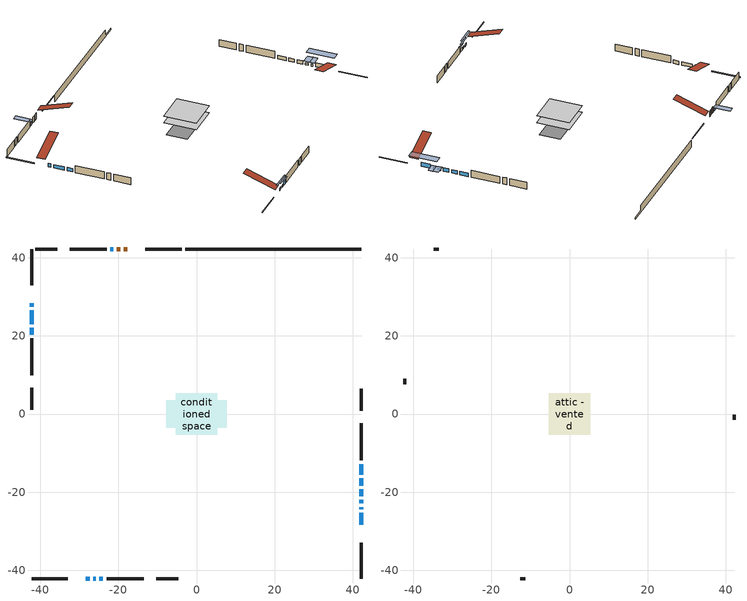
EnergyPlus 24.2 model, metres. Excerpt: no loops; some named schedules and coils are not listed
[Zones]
conditioned space
 floor adiabatic (AdiabaticFloorConstruction): -5.37,-5.37 -5.37,5.37 5.37,5.37 5.37,-5.37 z1.42
 floor foundation (Slab1 construction): -7.8,-3.48 -7.8,3.48 7.8,3.48 7.8,-3.48 z-1.02
 wall outside (RimJoist1 construction): -3.82,42.22 -13.07,42.22 / -42.22,-42.22 -32.97,-42.22 / -42.22,42.22 -42.22,32.97 / 42.22,-42.22 42.22,-32.97 z1.42:1.72
 wall outside (AdiabaticWallConstruction 1): -17.68,42.22 -18.58,42.22 / -19.51,42.22 -20.42,42.22 z1.42:3.45
 wall outside (AdiabaticWallConstruction): -21.35,42.22 -22.06,42.22 z1.42:2.34; -42.22,28.36 -42.22,27.44 / -42.22,26.52 -42.22,23.01 / 42.22,-20.99 42.22,-19.26 / -42.22,22.08 -42.22,20.31 / 42.22,-18.33 42.22,-16.5 / 42.22,-15.57 42.22,-12.81 z1.42:2.64; 42.22,-28.35 42.22,-25.28 z1.42:2.94; -28.36,-42.22 -27.28,-42.22 / 42.22,-24.35 42.22,-23.82 / 42.22,-22.89 42.22,-21.92 z1.42:2.21; -26.36,-42.22 -25.82,-42.22 z1.42:2.18; -24.9,-42.22 -23.93,-42.22 z1.42:2.54
 wall outside (Wall1 construction): -22.99,42.22 -32.46,42.22 / -23,-42.22 -13.53,-42.22 / -42.22,19.38 -42.22,9.91 / 42.22,-11.88 42.22,-2.4 z1.42:3.86
 wall outside (Wall3 construction): -35.64,42.22 -41.29,42.22 / -10.34,-42.22 -4.7,-42.22 / -42.22,6.73 -42.22,1.08 / 42.22,0.78 42.22,6.42 z1.42:3.86
 wall foundation (FoundationWall1 construction): -2.89,42.22,-1.02 -2.89,42.22,1.42 37.7,42.22,1.42 37.7,42.22,-0.48 42.22,42.22,-0.48 42.22,42.22,-1.02
 window (WindowConstruction 8): -21.35,42.22 -22.06,42.22 z1.42:2.33
 window (WindowConstruction 6): -42.22,28.35 -42.22,27.44 z1.42:2.64
 window (WindowConstruction 7): -42.22,26.52 -42.22,23.01 z1.42:2.64
 window (WindowConstruction 9): 42.22,-28.35 42.22,-25.28 z1.42:2.94
 window (WindowConstruction 10): -28.35,-42.22 -27.29,-42.22 z1.42:2.21
 window (WindowConstruction 11): 42.22,-24.35 42.22,-23.82 z1.42:2.21
 window (WindowConstruction 12): 42.22,-22.89 42.22,-21.92 z1.42:2.21
 window (WindowConstruction): 42.22,-20.99 42.22,-19.26 z1.42:2.64
 window (WindowConstruction 1): -26.36,-42.22 -25.82,-42.22 z1.42:2.18
 window (WindowConstruction 2): -42.22,22.08 -42.22,20.31 z1.42:2.64
 window (WindowConstruction 3): 42.22,-18.33 42.22,-16.5 z1.42:2.64
 window (WindowConstruction 4): 42.22,-15.57 42.22,-12.81 z1.42:2.64
 window (WindowConstruction 5): -24.89,-42.22 -23.93,-42.22 z1.42:2.54
 door (Door): -17.69,42.22 -18.58,42.22 z1.42:3.45
 door (Door 1): -19.51,42.22 -20.42,42.22 z1.42:3.45
 ceiling adiabatic (AdiabaticFloorConstruction): 5.37,-5.37 5.37,5.37 -5.37,5.37 -5.37,-5.37 z1.42
attic - vented
 floor to conditioned space (Floor1 construction Reversed): -5.37,-5.37 -5.37,5.37 5.37,5.37 5.37,-5.37 z3.86
 wall outside (Wall2 construction): -33.39,42.22 -34.72,42.22 / -12.6,-42.22 -11.27,-42.22 / -42.22,8.98 -42.22,7.66 / 42.22,-1.48 42.22,-0.15 z1.42:3.86
 roof outside (Roof1 construction): -16.76,42.22,3.86 -16.76,31.76,7.34 -14,31.76,7.34 -14,42.22,3.86; -29.28,-42.22,3.86 -29.28,-31.76,7.34 -32.04,-31.76,7.34 -32.04,-42.22,3.86; -42.22,29.28,3.86 -31.76,29.28,7.34 -31.76,32.04,7.34 -42.22,32.04,3.86; 42.22,-29.28,3.86 31.76,-29.28,7.34 31.76,-32.04,7.34 42.22,-32.04,3.86
shading: -22.59,42.22 -20.82,42.22 -20.82,47.71 -22.59,47.71 z2.86; 42.22,-22.23 42.22,-31.41 44.66,-31.41 44.66,-22.23 z6; -24.65,-42.22 -30.99,-42.22 -30.99,-42.63 -24.65,-42.63 z4.85; 42.22,-23.36 42.22,-24.81 45.27,-24.81 45.27,-23.36 z2.67; 42.22,-21.46 42.22,-23.35 45.27,-23.35 45.27,-21.46 z2.67; -23.99,-42.22 -28.19,-42.22 -28.19,-42.51 -23.99,-42.51 z4.01; -23.02,-42.22 -25.81,-42.22 -25.81,-42.51 -23.02,-42.51 z3.45
[Building]
Building 1: Terrain=Suburbs
[Site:Location]
Halifax Intl AP_NS: Latitude {deg}=44.88; Longitude {deg}=-63.51; Time Zone {hr}=-4; Elevation {m}=145; Keep Site Location Information=Yes
[Site:GroundTemperature:Shallow]
3.15511, 1.33576, 1.19006, 2.05344, 5.51939, 8.9692, 11.96, 13.8546, 14.0156, 12.4746, 9.56009, 6.2161
[Site:WaterMainsTemperature]
Calculation Method=Schedule; Temperature Schedule=mains temperature schedule
[Material] Roughness=Rough; Thermal Absorptance=0.9
Name | Thickness {m} | Conductivity {W/m-K} | Density {kg/m3} | Specific Heat {J/kg-K} | Solar Absorptance | Visible Absorptance
asphalt or fiberglass shingles | 0.00635 | 0.162714 | 1121.4 | 1465.45 | 0.4 | 0.4
ceiling loosefill ins | 0.169333 | 0.0480833 | 16.02 | 1046.75 | 0.7 | 0.7
ceiling stud and cavity | 0.1397 | 0.0835128 | 65.682 | 1177.47 | 0.7 | 0.7
concrete 4.0 in. | 0.1016 | 1.803125 | 2242.8 | 837.4 | 0.7 | 0.7
concrete 8.0 in. | 0.2032 | 1.803125 | 2242.8 | 837.4 | 0.7 | 0.7
door material | 0.04445 | 0.053851 | 512.64 | 1214.23 | 0.7 | 0.7
exterior vertical ins | 0.0512345 | 0.029427 | 32.04 | 1214.23 | 0.7 | 0.7
floor covering | 0.0127 | 0.0433444 | 54.468 | 1339.84 | 0.6 | 0.6
floor rigid ins; wall rigid ins 1 | 0.512978 | 0.029427 | 32.04 | 1214.23 | 0.7 | 0.7
floor stud and cavity | 0.1397 | 1.75129 | 37.0049 | 1207.88 | 0.7 | 0.7
furniture material conditioned space 1 | 0.1524 | 0.115458 | 640.8 | 1214.23 | 0.6 | 0.6
gypsum board | 0.0127 | 0.160291 | 801 | 837.4 | 0.6 | 0.6
gypsum board 1 | 0.0127 | 0.160291 | 801 | 837.4 | 0.7 | 0.7
osb sheathing 0.5 in. | 0.0127 | 0.115458 | 512.64 | 1214.23 | 0.7 | 0.7
osb sheathing 0.75 in. | 0.01905 | 0.115458 | 512.64 | 1214.23 | 0.7 | 0.7
osb sheathing 2.0 in. | 0.0508 | 0.115458 | 512.64 | 1214.23 | 0.7 | 0.7
rim joist rigid ins; wall rigid ins | 0.051816 | 0.029427 | 32.04 | 1214.23 | 0.7 | 0.7
rim joist stud and cavity | 0.0508 | 0.0391675 | 125.044 | 1163.47 | 0.6 | 0.6
slab rigid ins | 0.0378081 | 0.029427 | 32.04 | 1214.23 | 0.7 | 0.7
wall stud and cavity | 0.1397 | 0.187121 | 139.0536 | 1170.24 | 0.7 | 0.7
wall stud and cavity 1 | 0.0889 | 6.1454 | 50.32683 | 1063.81 | 0.6 | 0.6
wall stud and cavity 2 | 0.1397 | 0.242149 | 139.0536 | 1170.24 | 0.7 | 0.7
wall stud and cavity 3 | 0.0889 | 0.380278 | 52.3479 | 1209.89 | 0.7 | 0.7
wall stud and cavity 4 | 0.0889 | 0.391764 | 83.0341 | 1211.67 | 0.7 | 0.7
wood siding | 0.0254 | 0.102417 | 544.68 | 1172.36 | 0.4 | 0.4
wood siding 1 | 0.00254 | 0.102417 | 544.68 | 1172.36 | 0.4 | 0.4
wood siding 2; wood siding 3; wood siding 4 | 0.0254 | 0.102417 | 544.68 | 1172.36 | 0.7 | 0.7
[WindowMaterial:SimpleGlazingSystem]
Name | U-Factor {W/m2-K} | Solar Heat Gain Coefficient
WindowMaterial | 2.08326 | 0.48
WindowMaterial 1 | 2.21272 | 0.4
WindowMaterial 10 | 2.12244 | 0.46
WindowMaterial 2 | 2.08155 | 0.49
WindowMaterial 3 | 2.03102 | 0.52
WindowMaterial 4 | 2.11278 | 0.49
WindowMaterial 5 | 2.77995 | 0.54
WindowMaterial 6 | 1.96913 | 0.56
WindowMaterial 7 | 2.96619 | 0.62
WindowMaterial 8 | 2.796415 | 0.66
WindowMaterial 9 | 2.20931 | 0.4
[Construction]
AdiabaticFloorConstruction: floor stud and cavity, floor rigid ins, osb sheathing 0.75 in., floor covering
AdiabaticWallConstruction: wood siding 3, wall rigid ins 1, wall stud and cavity 3, gypsum board
AdiabaticWallConstruction 1: wood siding 4, wall rigid ins 1, wall stud and cavity 3, gypsum board
Door; Door 1: door material
Floor1 construction Reversed: gypsum board, ceiling stud and cavity, ceiling loosefill ins
FoundationWall1 construction: concrete 8.0 in., gypsum board 1
furniture construction conditioned space 1: furniture material conditioned space 1
PartitionWallConstruction: gypsum board, wall stud and cavity 4, gypsum board
RimJoist1 construction: wood siding 2, rim joist rigid ins, osb sheathing 2.0 in., rim joist stud and cavity
Roof1 construction: asphalt or fiberglass shingles
Slab1 construction: slab rigid ins, concrete 4.0 in.
Wall1 construction: wood siding, wall rigid ins, osb sheathing 0.5 in., wall stud and cavity, gypsum board
Wall2 construction: wood siding 1, wall stud and cavity 1
Wall3 construction: wood siding, wall rigid ins, osb sheathing 0.5 in., wall stud and cavity 2, gypsum board
WindowConstruction: WindowMaterial
WindowConstruction 1: WindowMaterial 1
WindowConstruction 10; WindowConstruction 11: WindowMaterial 9
WindowConstruction 12: WindowMaterial 10
WindowConstruction 2; WindowConstruction 5: WindowMaterial 2
WindowConstruction 3: WindowMaterial 3
WindowConstruction 4: WindowMaterial 4
WindowConstruction 6: WindowMaterial 5
WindowConstruction 7: WindowMaterial 6
WindowConstruction 8: WindowMaterial 7
WindowConstruction 9: WindowMaterial 8
[Zone] Multiplier=1; Part of Total Floor Area=Yes
Name | Volume {m3}
attic - vented | 65.2433
conditioned space | 573.3
[Space]
Name | Zone | Volume {m3}
attic - vented 1 | attic - vented | 65.2433
conditioned space 1 | conditioned space | 573.3
[ZoneInfiltration:EffectiveLeakageArea]
infil attic - vented 1: Zone or Space=attic - vented 1; Schedule=Always On Discrete; Effective Air Leakage Area {cm2}=4129.79; Stack Coefficient=0.000411976; Wind Coefficient=1.37138e-05
[ZoneMixing]
whole house fan mix: Zone or Space=attic - vented; Schedule=Always On Continuous; Design Flow Rate Calculation Method=Flow/Zone; Design Flow Rate {m3/s}=0; Source Zone or Space=conditioned space
[SurfaceProperty:ExposedFoundationPerimeter]
Slab1: Exposed Perimeter Calculation Method=TotalExposedPerimeter; Total Exposed Perimeter {m}=45.11
[InternalMass] Zone or ZoneList=conditioned space; Space or SpaceList=conditioned space 1
Name | Construction | Surface Area {m2}
furniture mass conditioned space 1 | furniture construction conditioned space 1 | 89.56
partition wall mass | PartitionWallConstruction | 223.9
[Lights]
interior lighting: Zone or ZoneList or Space or SpaceList=conditioned space 1; Schedule=interior lighting schedule; Design Level Calculation Method=LightingLevel; Lighting Level {W}=343.2; Return Air Fraction=0; Fraction Radiant=0.6; Fraction Visible=0.2; Fraction Replaceable=1
[People]
occupants: Zone or ZoneList or Space or SpaceList=conditioned space 1; Number of People Schedule=occupants schedule; Number of People Calculation Method=People; Number of People=3; Fraction Radiant=0.314171; Sensible Heat Fraction=0.56303; Activity Level Schedule=occupants activity schedule; Carbon Dioxide Generation Rate {m3/s-W}=0; Enable ASHRAE 55 Comfort Warnings=No; Mean Radiant Temperature Calculation Type=EnclosureAveraged
[ElectricEquipment] Zone or ZoneList or Space or SpaceList=conditioned space 1; Design Level Calculation Method=EquipmentLevel
Name | Schedule | Design Level {W} | Fraction Latent | Fraction Radiant | Fraction Lost
clothes dryer | clothes dryer schedule | 140.772 | 0.015 | 0.081 | 0.85
clothes washer | clothes washer schedule | 32.1985 | 0.03 | 0.162 | 0.7
cooking range | cooking range schedule | 215.147 | 0.08 | 0.432 | 0.2
dishwasher | dishwasher schedule | 66.8632 | 0.3 | 0.18 | 0.4
fridge | fridge schedule | 72.9452 | 0 | 0.6 | 0
mech vent bath fan 0 | mech vent bath fan 0 schedule | 50.2 | 0 | 0 | 1
mech vent bath fan 1 | mech vent bath fan 1 schedule | 50.2 | 0 | 0 | 1
mech vent house fan | mech vent house fan schedule | 19.9167 | 0 | 0 | 0.5
mech vent house fan cfis | mech vent house fan cfis schedule | 0 | 0 | 0 | 0
mech vent range fan 0 | mech vent range fan 0 schedule | 57 | 0 | 0 | 1
misc plug loads | misc plug loads schedule | 494.7 | 0.045 | 0.513 | 0.1
whole house fan | Always On Discrete | 0 | 0 | 0 | 1
[OtherEquipment] Zone or ZoneList or Space or SpaceList=conditioned space 1; Design Level Calculation Method=EquipmentLevel
Name | Fuel Type | Schedule | Design Level {W} | Fraction Latent | Fraction Radiant | Fraction Lost
clothes dryer 1 | Electricity | clothes dryer schedule | 0 | 0.015 | 0.081 | 0.85
cooking range 1 | Electricity | cooking range schedule | 0 | 0.08 | 0.432 | 0.2
general water use latent | None | general water use schedule | 62.594 | 1 | 0 | 0
general water use sensible | None | general water use schedule | -61.6891 | 0 | 0.6 | 0
mech vent house fan latent load | None | Always On Discrete | 0 | 1 | 0 | 0
mech vent house fan sensible load | None | Always On Discrete | 0 | 0 | 0 | 0
water heater energy adjustment1 | Electricity | Always On Discrete | 0.01 | 0 | 0 | 1
[ZoneInfiltration:DesignFlowRate] Zone or ZoneList or Space or SpaceList=conditioned space 1; Schedule=Always On Discrete; Design Flow Rate Calculation Method=Flow/Zone; Design Flow Rate {m3/s}=0
infil flow; natural vent flow; whole house fan flow
[ZoneControl:Thermostat]
conditioned space Thermostat: Zone or ZoneList=conditioned space; Control Type Schedule=conditioned space Thermostat Schedule; Control 1=conditioned space temperature setpoint; Temperature Difference Between Cutout And Setpoint {deltaC}=0
[ThermostatSetpoint:DualSetpoint]
conditioned space temperature setpoint: Heating Setpoint Temperature Schedule=heating setpoint; Cooling Setpoint Temperature Schedule=cooling setpoint
[AirLoopHVAC:UnitarySystem]
unit heater unitary system: Control Type=Load; Controlling Zone or Thermostat Location=conditioned space; Dehumidification Control Type=None; Availability Schedule=Always On Discrete; Supply Fan=unit heater supply fan; Fan Placement=BlowThrough; Supply Air Fan Operating Mode Schedule=unit heater auto fan schedule; Heating Coil=unit heater htg coil; DX Heating Coil Sizing Ratio=1; Use DOAS DX Cooling Coil=No; Minimum Supply Air Temperature {C}=2; Latent Load Control=SensibleOnlyLoadControl; Cooling Supply Air Flow Rate Method=None; Heating Supply Air Flow Rate Method=SupplyAirFlowRate; Heating Supply Air Flow Rate {m3/s}=0.00141584; No Load Supply Air Flow Rate Method=SupplyAirFlowRate; No Load Supply Air Flow Rate {m3/s}=0; No Load Supply Air Flow Rate Control Set To Low Speed=Yes; Maximum Supply Air Temperature {C}=48.8889; Maximum Outdoor Dry-Bulb Temperature for Supplemental Heater Operation {C}=21; Ancillary On-Cycle Electric Power {W}=0; Ancillary Off-Cycle Electric Power {W}=0
[Zone equipment]
conditioned space: electric baseboard, unit heater unitary system
[Foundation:Kiva]
Foundation Kiva 1: Initial Indoor Air Temperature {C}=18.8889; Wall Height Above Grade {m}=1.41997; Wall Depth Below Slab {m}=0.2032; Custom Block Material Name 1=exterior vertical ins; Custom Block Depth 1 {m}=2.43998; Custom Block X Position 1 {m}=0.2159; Custom Block Z Position 1 {m}=0
[Foundation:Kiva:Settings]
Soil Conductivity {W/m-K}=0.849921; Soil Density {kg/m3}=1842.3; Soil Specific Heat {J/kg-K}=418.7; Ground Solar Absorptivity=0.9; Ground Thermal Absorptivity=0.9; Ground Surface Roughness {m}=0.03; Far-Field Width {m}=40; Deep-Ground Boundary Condition=ZeroFlux; Deep-Ground Depth {m}=40; Minimum Cell Dimension {m}=0.2; Maximum Cell Growth Coefficient=3; Simulation Timestep=Timestep
[Exterior:Lights]
exterior lighting: Schedule=exterior lighting schedule; Design Level {W}=75.6
[EnergyManagementSystem:Sensor] Output:Variable or Output:Meter Index Key=conditioned space
Name | Output:Variable or Output:Meter
conditioned_space_clg_unmet_s | Zone Cooling Setpoint Not Met Time
conditioned_space_htg_unmet_s | Zone Heating Setpoint Not Met Time
fridge_tin_s; tin_s; tin_s_1 | Zone Mean Air Temperature
tout_s | Zone Outdoor Air Drybulb Temperature
win_s | Zone Air Humidity Ratio
[Schedule:Constant]
Name | Hourly Value
Always On Continuous; mech vent house fan schedule; mech vent house fan cfis schedule; Always On Discrete | 1
occupants activity schedule | 117.228
fridge schedule; unit heater auto fan schedule | 0
[Schedule:Week:Daily]
interior lighting schedule Week Rule - Jan1-Jan27: interior lighting schedule day, interior lighting schedule day, interior lighting schedule day, interior lighting schedule day, interior lighting schedule day, interior lighting schedule day, interior lighting schedule day, interior lighting schedule default day, interior lighting schedule default day, interior lighting schedule default day, interior lighting schedule default day, interior lighting schedule default day
interior lighting schedule Week Rule - Jan28-Feb3: interior lighting schedule day, interior lighting schedule day, interior lighting schedule day, interior lighting schedule day, interior lighting schedule day 1, interior lighting schedule day 1, interior lighting schedule day 1, interior lighting schedule default day, interior lighting schedule default day, interior lighting schedule default day, interior lighting schedule default day, interior lighting schedule default day
interior lighting schedule Week Rule - Feb4-Feb24: interior lighting schedule day 1, interior lighting schedule day 1, interior lighting schedule day 1, interior lighting schedule day 1, interior lighting schedule day 1, interior lighting schedule day 1, interior lighting schedule day 1, interior lighting schedule default day, interior lighting schedule default day, interior lighting schedule default day, interior lighting schedule default day, interior lighting schedule default day
interior lighting schedule Week Rule - Feb25-Mar3: interior lighting schedule day 1, interior lighting schedule day 1, interior lighting schedule day 1, interior lighting schedule day 1, interior lighting schedule day 2, interior lighting schedule day 2, interior lighting schedule day 2, interior lighting schedule default day, interior lighting schedule default day, interior lighting schedule default day, interior lighting schedule default day, interior lighting schedule default day
interior lighting schedule Week Rule - Mar4-Mar31: interior lighting schedule day 2, interior lighting schedule day 2, interior lighting schedule day 2, interior lighting schedule day 2, interior lighting schedule day 2, interior lighting schedule day 2, interior lighting schedule day 2, interior lighting schedule default day, interior lighting schedule default day, interior lighting schedule default day, interior lighting schedule default day, interior lighting schedule default day
interior lighting schedule Week Rule - Apr1-Apr28: interior lighting schedule day 3, interior lighting schedule day 3, interior lighting schedule day 3, interior lighting schedule day 3, interior lighting schedule day 3, interior lighting schedule day 3, interior lighting schedule day 3, interior lighting schedule default day, interior lighting schedule default day, interior lighting schedule default day, interior lighting schedule default day, interior lighting schedule default day
interior lighting schedule Week Rule - Apr29-May5: interior lighting schedule day 3, interior lighting schedule day 3, interior lighting schedule day 4, interior lighting schedule day 4, interior lighting schedule day 4, interior lighting schedule day 4, interior lighting schedule day 4, interior lighting schedule default day, interior lighting schedule default day, interior lighting schedule default day, interior lighting schedule default day, interior lighting schedule default day
interior lighting schedule Week Rule - May6-May26: interior lighting schedule day 4, interior lighting schedule day 4, interior lighting schedule day 4, interior lighting schedule day 4, interior lighting schedule day 4, interior lighting schedule day 4, interior lighting schedule day 4, interior lighting schedule default day, interior lighting schedule default day, interior lighting schedule default day, interior lighting schedule default day, interior lighting schedule default day
interior lighting schedule Week Rule - May27-Jun2: interior lighting schedule day 4, interior lighting schedule day 4, interior lighting schedule day 4, interior lighting schedule day 4, interior lighting schedule day 4, interior lighting schedule day 5, interior lighting schedule day 5, interior lighting schedule default day, interior lighting schedule default day, interior lighting schedule default day, interior lighting schedule default day, interior lighting schedule default day
interior lighting schedule Week Rule - Jun3-Jun30: interior lighting schedule day 5, interior lighting schedule day 5, interior lighting schedule day 5, interior lighting schedule day 5, interior lighting schedule day 5, interior lighting schedule day 5, interior lighting schedule day 5, interior lighting schedule default day, interior lighting schedule default day, interior lighting schedule default day, interior lighting schedule default day, interior lighting schedule default day
interior lighting schedule Week Rule - Jul1-Jul28: interior lighting schedule day 6, interior lighting schedule day 6, interior lighting schedule day 6, interior lighting schedule day 6, interior lighting schedule day 6, interior lighting schedule day 6, interior lighting schedule day 6, interior lighting schedule default day, interior lighting schedule default day, interior lighting schedule default day, interior lighting schedule default day, interior lighting schedule default day
interior lighting schedule Week Rule - Jul29-Aug4: interior lighting schedule day 6, interior lighting schedule day 6, interior lighting schedule day 6, interior lighting schedule day 7, interior lighting schedule day 7, interior lighting schedule day 7, interior lighting schedule day 7, interior lighting schedule default day, interior lighting schedule default day, interior lighting schedule default day, interior lighting schedule default day, interior lighting schedule default day
interior lighting schedule Week Rule - Aug5-Aug25: interior lighting schedule day 7, interior lighting schedule day 7, interior lighting schedule day 7, interior lighting schedule day 7, interior lighting schedule day 7, interior lighting schedule day 7, interior lighting schedule day 7, interior lighting schedule default day, interior lighting schedule default day, interior lighting schedule default day, interior lighting schedule default day, interior lighting schedule default day
interior lighting schedule Week Rule - Aug26-Sep1: interior lighting schedule day 7, interior lighting schedule day 7, interior lighting schedule day 7, interior lighting schedule day 7, interior lighting schedule day 7, interior lighting schedule day 7, interior lighting schedule day 8, interior lighting schedule default day, interior lighting schedule default day, interior lighting schedule default day, interior lighting schedule default day, interior lighting schedule default day
interior lighting schedule Week Rule - Sep2-Sep29: interior lighting schedule day 8, interior lighting schedule day 8, interior lighting schedule day 8, interior lighting schedule day 8, interior lighting schedule day 8, interior lighting schedule day 8, interior lighting schedule day 8, interior lighting schedule default day, interior lighting schedule default day, interior lighting schedule default day, interior lighting schedule default day, interior lighting schedule default day
interior lighting schedule Week Rule - Sep30-Oct6: interior lighting schedule day 8, interior lighting schedule day 9, interior lighting schedule day 9, interior lighting schedule day 9, interior lighting schedule day 9, interior lighting schedule day 9, interior lighting schedule day 9, interior lighting schedule default day, interior lighting schedule default day, interior lighting schedule default day, interior lighting schedule default day, interior lighting schedule default day
interior lighting schedule Week Rule - Oct7-Oct27: interior lighting schedule day 9, interior lighting schedule day 9, interior lighting schedule day 9, interior lighting schedule day 9, interior lighting schedule day 9, interior lighting schedule day 9, interior lighting schedule day 9, interior lighting schedule default day, interior lighting schedule default day, interior lighting schedule default day, interior lighting schedule default day, interior lighting schedule default day
interior lighting schedule Week Rule - Oct28-Nov3: interior lighting schedule day 9, interior lighting schedule day 9, interior lighting schedule day 9, interior lighting schedule day 9, interior lighting schedule day 10, interior lighting schedule day 10, interior lighting schedule day 10, interior lighting schedule default day, interior lighting schedule default day, interior lighting schedule default day, interior lighting schedule default day, interior lighting schedule default day
interior lighting schedule Week Rule - Nov4-Nov24: interior lighting schedule day 10, interior lighting schedule day 10, interior lighting schedule day 10, interior lighting schedule day 10, interior lighting schedule day 10, interior lighting schedule day 10, interior lighting schedule day 10, interior lighting schedule default day, interior lighting schedule default day, interior lighting schedule default day, interior lighting schedule default day, interior lighting schedule default day
interior lighting schedule Week Rule - Nov25-Dec1: interior lighting schedule day 10, interior lighting schedule day 10, interior lighting schedule day 10, interior lighting schedule day 10, interior lighting schedule day 10, interior lighting schedule day 10, interior lighting schedule day 11, interior lighting schedule default day, interior lighting schedule default day, interior lighting schedule default day, interior lighting schedule default day, interior lighting schedule default day
interior lighting schedule Week Rule - Dec2-Dec31: interior lighting schedule day 11, interior lighting schedule day 11, interior lighting schedule day 11, interior lighting schedule day 11, interior lighting schedule day 11, interior lighting schedule day 11, interior lighting schedule day 11, interior lighting schedule default day, interior lighting schedule default day, interior lighting schedule default day, interior lighting schedule default day, interior lighting schedule default day
occupants schedule Week Rule - Jan1-Dec31: occupants schedule day, occupants schedule day, occupants schedule day, occupants schedule day, occupants schedule day, occupants schedule day, occupants schedule day, occupants schedule default day, occupants schedule default day, occupants schedule default day, occupants schedule default day, occupants schedule default day
clothes dryer schedule Week Rule - Jan1-Dec31: clothes dryer schedule day, clothes dryer schedule day, clothes dryer schedule day, clothes dryer schedule day, clothes dryer schedule day, clothes dryer schedule day, clothes dryer schedule day, clothes dryer schedule default day, clothes dryer schedule default day, clothes dryer schedule default day, clothes dryer schedule default day, clothes dryer schedule default day
clothes washer schedule Week Rule - Jan1-Dec31: clothes washer schedule day, clothes washer schedule day, clothes washer schedule day, clothes washer schedule day, clothes washer schedule day, clothes washer schedule day, clothes washer schedule day, clothes washer schedule default day, clothes washer schedule default day, clothes washer schedule default day, clothes washer schedule default day, clothes washer schedule default day
cooking range schedule Week Rule - Jan1-Dec31: cooking range schedule day, cooking range schedule day, cooking range schedule day, cooking range schedule day, cooking range schedule day, cooking range schedule day, cooking range schedule day, cooking range schedule default day, cooking range schedule default day, cooking range schedule default day, cooking range schedule default day, cooking range schedule default day
dishwasher schedule Week Rule - Jan1-Dec31: dishwasher schedule day, dishwasher schedule day, dishwasher schedule day, dishwasher schedule day, dishwasher schedule day, dishwasher schedule day, dishwasher schedule day, dishwasher schedule default day, dishwasher schedule default day, dishwasher schedule default day, dishwasher schedule default day, dishwasher schedule default day
mech vent bath fan 0 schedule Week Rule - Jan1-Dec31: mech vent bath fan 0 schedule day, mech vent bath fan 0 schedule day, mech vent bath fan 0 schedule day, mech vent bath fan 0 schedule day, mech vent bath fan 0 schedule day, mech vent bath fan 0 schedule day, mech vent bath fan 0 schedule day, mech vent bath fan 0 schedule default day, mech vent bath fan 0 schedule default day, mech vent bath fan 0 schedule default day, mech vent bath fan 0 schedule default day, mech vent bath fan 0 schedule default day
mech vent bath fan 1 schedule Week Rule - Jan1-Dec31: mech vent bath fan 1 schedule day, mech vent bath fan 1 schedule day, mech vent bath fan 1 schedule day, mech vent bath fan 1 schedule day, mech vent bath fan 1 schedule day, mech vent bath fan 1 schedule day, mech vent bath fan 1 schedule day, mech vent bath fan 1 schedule default day, mech vent bath fan 1 schedule default day, mech vent bath fan 1 schedule default day, mech vent bath fan 1 schedule default day, mech vent bath fan 1 schedule default day
mech vent range fan 0 schedule Week Rule - Jan1-Dec31: mech vent range fan 0 schedule day, mech vent range fan 0 schedule day, mech vent range fan 0 schedule day, mech vent range fan 0 schedule day, mech vent range fan 0 schedule day, mech vent range fan 0 schedule day, mech vent range fan 0 schedule day, mech vent range fan 0 schedule default day, mech vent range fan 0 schedule default day, mech vent range fan 0 schedule default day, mech vent range fan 0 schedule default day, mech vent range fan 0 schedule default day
misc plug loads schedule Week Rule - Jan1-Dec31: misc plug loads schedule day, misc plug loads schedule day, misc plug loads schedule day, misc plug loads schedule day, misc plug loads schedule day, misc plug loads schedule day, misc plug loads schedule day, misc plug loads schedule default day, misc plug loads schedule default day, misc plug loads schedule default day, misc plug loads schedule default day, misc plug loads schedule default day
general water use schedule Week Rule - Jan1-Dec31: general water use schedule day, general water use schedule day, general water use schedule day, general water use schedule day, general water use schedule day, general water use schedule day, general water use schedule day, general water use schedule default day, general water use schedule default day, general water use schedule default day, general water use schedule default day, general water use schedule default day
exterior lighting schedule Week Rule - Jan1-Jan27: exterior lighting schedule day, exterior lighting schedule day, exterior lighting schedule day, exterior lighting schedule day, exterior lighting schedule day, exterior lighting schedule day, exterior lighting schedule day, exterior lighting schedule default day, exterior lighting schedule default day, exterior lighting schedule default day, exterior lighting schedule default day, exterior lighting schedule default day
exterior lighting schedule Week Rule - Jan28-Feb3: exterior lighting schedule day, exterior lighting schedule day, exterior lighting schedule day, exterior lighting schedule day, exterior lighting schedule day 1, exterior lighting schedule day 1, exterior lighting schedule day 1, exterior lighting schedule default day, exterior lighting schedule default day, exterior lighting schedule default day, exterior lighting schedule default day, exterior lighting schedule default day
exterior lighting schedule Week Rule - Feb4-Feb24: exterior lighting schedule day 1, exterior lighting schedule day 1, exterior lighting schedule day 1, exterior lighting schedule day 1, exterior lighting schedule day 1, exterior lighting schedule day 1, exterior lighting schedule day 1, exterior lighting schedule default day, exterior lighting schedule default day, exterior lighting schedule default day, exterior lighting schedule default day, exterior lighting schedule default day
exterior lighting schedule Week Rule - Feb25-Mar3: exterior lighting schedule day 1, exterior lighting schedule day 1, exterior lighting schedule day 1, exterior lighting schedule day 1, exterior lighting schedule day 2, exterior lighting schedule day 2, exterior lighting schedule day 2, exterior lighting schedule default day, exterior lighting schedule default day, exterior lighting schedule default day, exterior lighting schedule default day, exterior lighting schedule default day
exterior lighting schedule Week Rule - Mar4-Mar31: exterior lighting schedule day 2, exterior lighting schedule day 2, exterior lighting schedule day 2, exterior lighting schedule day 2, exterior lighting schedule day 2, exterior lighting schedule day 2, exterior lighting schedule day 2, exterior lighting schedule default day, exterior lighting schedule default day, exterior lighting schedule default day, exterior lighting schedule default day, exterior lighting schedule default day
exterior lighting schedule Week Rule - Apr1-Apr28: exterior lighting schedule day 3, exterior lighting schedule day 3, exterior lighting schedule day 3, exterior lighting schedule day 3, exterior lighting schedule day 3, exterior lighting schedule day 3, exterior lighting schedule day 3, exterior lighting schedule default day, exterior lighting schedule default day, exterior lighting schedule default day, exterior lighting schedule default day, exterior lighting schedule default day
exterior lighting schedule Week Rule - Apr29-May5: exterior lighting schedule day 3, exterior lighting schedule day 3, exterior lighting schedule day 4, exterior lighting schedule day 4, exterior lighting schedule day 4, exterior lighting schedule day 4, exterior lighting schedule day 4, exterior lighting schedule default day, exterior lighting schedule default day, exterior lighting schedule default day, exterior lighting schedule default day, exterior lighting schedule default day
exterior lighting schedule Week Rule - May6-May26: exterior lighting schedule day 4, exterior lighting schedule day 4, exterior lighting schedule day 4, exterior lighting schedule day 4, exterior lighting schedule day 4, exterior lighting schedule day 4, exterior lighting schedule day 4, exterior lighting schedule default day, exterior lighting schedule default day, exterior lighting schedule default day, exterior lighting schedule default day, exterior lighting schedule default day
exterior lighting schedule Week Rule - May27-Jun2: exterior lighting schedule day 4, exterior lighting schedule day 4, exterior lighting schedule day 4, exterior lighting schedule day 4, exterior lighting schedule day 4, exterior lighting schedule day 5, exterior lighting schedule day 5, exterior lighting schedule default day, exterior lighting schedule default day, exterior lighting schedule default day, exterior lighting schedule default day, exterior lighting schedule default day
exterior lighting schedule Week Rule - Jun3-Jun30: exterior lighting schedule day 5, exterior lighting schedule day 5, exterior lighting schedule day 5, exterior lighting schedule day 5, exterior lighting schedule day 5, exterior lighting schedule day 5, exterior lighting schedule day 5, exterior lighting schedule default day, exterior lighting schedule default day, exterior lighting schedule default day, exterior lighting schedule default day, exterior lighting schedule default day
[Schedule:Year]
interior lighting schedule: interior lighting schedule Week Rule - Jan1-Jan27, 1, 1, 1, 27, interior lighting schedule Week Rule - Jan28-Feb3, 1, 28, 2, 3, interior lighting schedule Week Rule - Feb4-Feb24, 2, 4, 2, 24, interior lighting schedule Week Rule - Feb25-Mar3, 2, 25, 3, 3, interior lighting schedule Week Rule - Mar4-Mar31, 3, 4, 3, 31, interior lighting schedule Week Rule - Apr1-Apr28, 4, 1, 4, 28, interior lighting schedule Week Rule - Apr29-May5, 4, 29, 5, 5, interior lighting schedule Week Rule - May6-May26, 5, 6, 5, 26, interior lighting schedule Week Rule - May27-Jun2, 5, 27, 6, 2, interior lighting schedule Week Rule - Jun3-Jun30, 6, 3, 6, 30, interior lighting schedule Week Rule - Jul1-Jul28, 7, 1, 7, 28, interior lighting schedule Week Rule - Jul29-Aug4, 7, 29, 8, 4, interior lighting schedule Week Rule - Aug5-Aug25, 8, 5, 8, 25, interior lighting schedule Week Rule - Aug26-Sep1, 8, 26, 9, 1, interior lighting schedule Week Rule - Sep2-Sep29, 9, 2, 9, 29, interior lighting schedule Week Rule - Sep30-Oct6, 9, 30, 10, 6, interior lighting schedule Week Rule - Oct7-Oct27, 10, 7, 10, 27, interior lighting schedule Week Rule - Oct28-Nov3, 10, 28, 11, 3, interior lighting schedule Week Rule - Nov4-Nov24, 11, 4, 11, 24, interior lighting schedule Week Rule - Nov25-Dec1, 11, 25, 12, 1, interior lighting schedule Week Rule - Dec2-Dec31, 12, 2, 12, 31
occupants schedule: occupants schedule Week Rule - Jan1-Dec31, 1, 1, 12, 31
clothes dryer schedule: clothes dryer schedule Week Rule - Jan1-Dec31, 1, 1, 12, 31
clothes washer schedule: clothes washer schedule Week Rule - Jan1-Dec31, 1, 1, 12, 31
cooking range schedule: cooking range schedule Week Rule - Jan1-Dec31, 1, 1, 12, 31
dishwasher schedule: dishwasher schedule Week Rule - Jan1-Dec31, 1, 1, 12, 31
mech vent bath fan 0 schedule: mech vent bath fan 0 schedule Week Rule - Jan1-Dec31, 1, 1, 12, 31
mech vent bath fan 1 schedule: mech vent bath fan 1 schedule Week Rule - Jan1-Dec31, 1, 1, 12, 31
mech vent range fan 0 schedule: mech vent range fan 0 schedule Week Rule - Jan1-Dec31, 1, 1, 12, 31
misc plug loads schedule: misc plug loads schedule Week Rule - Jan1-Dec31, 1, 1, 12, 31
general water use schedule: general water use schedule Week Rule - Jan1-Dec31, 1, 1, 12, 31
exterior lighting schedule: exterior lighting schedule Week Rule - Jan1-Jan27, 1, 1, 1, 27, exterior lighting schedule Week Rule - Jan28-Feb3, 1, 28, 2, 3, exterior lighting schedule Week Rule - Feb4-Feb24, 2, 4, 2, 24, exterior lighting schedule Week Rule - Feb25-Mar3, 2, 25, 3, 3, exterior lighting schedule Week Rule - Mar4-Mar31, 3, 4, 3, 31, exterior lighting schedule Week Rule - Apr1-Apr28, 4, 1, 4, 28, exterior lighting schedule Week Rule - Apr29-May5, 4, 29, 5, 5, exterior lighting schedule Week Rule - May6-May26, 5, 6, 5, 26, exterior lighting schedule Week Rule - May27-Jun2, 5, 27, 6, 2, exterior lighting schedule Week Rule - Jun3-Jun30, 6, 3, 6, 30, exterior lighting schedule Week Rule - Jul1-Jul28, 7, 1, 7, 28, exterior lighting schedule Week Rule - Jul29-Aug4, 7, 29, 8, 4, exterior lighting schedule Week Rule - Aug5-Aug25, 8, 5, 8, 25, exterior lighting schedule Week Rule - Aug26-Sep1, 8, 26, 9, 1, exterior lighting schedule Week Rule - Sep2-Sep29, 9, 2, 9, 29, exterior lighting schedule Week Rule - Sep30-Oct6, 9, 30, 10, 6, exterior lighting schedule Week Rule - Oct7-Oct27, 10, 7, 10, 27, exterior lighting schedule Week Rule - Oct28-Nov3, 10, 28, 11, 3, exterior lighting schedule Week Rule - Nov4-Nov24, 11, 4, 11, 24, exterior lighting schedule Week Rule - Nov25-Dec1, 11, 25, 12, 1, exterior lighting schedule Week Rule - Dec2-Dec31, 12, 2, 12, 31
[Schedule:Compact]
conditioned space Thermostat Schedule: Through: 12/31, For: AllDays, Until: 24:00, 4
mains temperature schedule: Through: 01/01, For: AllDays, Until: 24:00, 7.41, Through: 01/02, For: AllDays, Until: 24:00, 7.34833, Through: 01/03, For: AllDays, Until: 24:00, 7.28778, Through: 01/04, For: AllDays, Until: 24:00, 7.22889, Through: 01/05, For: AllDays, Until: 24:00, 7.17056, Through: 01/06, For: AllDays, Until: 24:00, 7.11333, Through: 01/07, For: AllDays, Until: 24:00, 7.05722, Through: 01/08, For: AllDays, Until: 24:00, 7.00167, Through: 01/09, For: AllDays, Until: 24:00, 6.94778, Through: 01/10, For: AllDays, Until: 24:00, 6.895, Through: 01/11, For: AllDays, Until: 24:00, 6.84333, Through: 01/12, For: AllDays, Until: 24:00, 6.79278, Through: 01/13, For: AllDays, Until: 24:00, 6.74389, Through: 01/14, For: AllDays, Until: 24:00, 6.69556, Through: 01/15, For: AllDays, Until: 24:00, 6.64889, Through: 01/16, For: AllDays, Until: 24:00, 6.60278, Through: 01/17, For: AllDays, Until: 24:00, 6.55833, Through: 01/18, For: AllDays, Until: 24:00, 6.515, Through: 01/19, For: AllDays, Until: 24:00, 6.47333, Through: 01/20, For: AllDays, Until: 24:00, 6.43278, Through: 01/21, For: AllDays, Until: 24:00, 6.39333, Through: 01/22, For: AllDays, Until: 24:00, 6.355, Through: 01/23, For: AllDays, Until: 24:00, 6.31833, Through: 01/24, For: AllDays, Until: 24:00, 6.28278, Through: 01/25, For: AllDays, Until: 24:00, 6.24889, Through: 01/26, For: AllDays, Until: 24:00, 6.21611, Through: 01/27, For: AllDays, Until: 24:00, 6.18444, Through: 01/28, For: AllDays, Until: 24:00, 6.15444, Through: 01/29, For: AllDays, Until: 24:00, 6.12556, Through: 01/30, For: AllDays, Until: 24:00, 6.09833, Through: 01/31, For: AllDays, Until: 24:00, 6.07222, Through: 02/01, For: AllDays, Until: 24:00, 6.04778, Through: 02/02, For: AllDays, Until: 24:00, 6.02444, Through: 02/03, For: AllDays, Until: 24:00, 6.00278, Through: 02/04, For: AllDays, Until: 24:00, 5.98222, Through: 02/05, For: AllDays, Until: 24:00, 5.96333, Through: 02/06, For: AllDays, Until: 24:00, 5.94556, Through: 02/07, For: AllDays, Until: 24:00, 5.92944, Through: 02/08, For: AllDays, Until: 24:00, 5.915, Through: 02/09, For: AllDays, Until: 24:00, 5.90167, Through: 02/10, For: AllDays, Until: 24:00, 5.89, Through: 02/11, For: AllDays, Until: 24:00, 5.87944, Through: 02/12, For: AllDays, Until: 24:00, 5.87056, Through: 02/13, For: AllDays, Until: 24:00, 5.86333, Through: 02/14, For: AllDays, Until: 24:00, 5.85722, Through: 02/15, For: AllDays, Until: 24:00, 5.85278, Through: 02/16, For: AllDays, Until: 24:00, 5.84944, Through: 02/17, For: AllDays, Until: 24:00, 5.84833, Through: 02/18, For: AllDays, Until: 24:00, 5.84778, Through: 02/19, For: AllDays, Until: 24:00, 5.84944, Through: 02/20, For: AllDays, Until: 24:00, 5.85167, Through: 02/21, For: AllDays, Until: 24:00, 5.85611, Through: 02/22, For: AllDays, Until: 24:00, 5.86167, Through: 02/23, For: AllDays, Until: 24:00, 5.86889, Through: 02/24, For: AllDays, Until: 24:00, 5.87722, Through: 02/25, For: AllDays, Until: 24:00, 5.88722, Through: 02/26, For: AllDays, Until: 24:00, 5.89889, Through: 02/27, For: AllDays, Until: 24:00, 5.91167, Through: 02/28, For: AllDays, Until: 24:00, 5.92611, Through: 03/01, For: AllDays, Until: 24:00, 5.94222, Through: 03/02, For: AllDays, Until: 24:00, 5.95944, Through: 03/03, For: AllDays, Until: 24:00, 5.97778, Through: 03/04, For: AllDays, Until: 24:00, 5.99778, Through: 03/05, For: AllDays, Until: 24:00, 6.01944, Through: 03/06, For: AllDays, Until: 24:00, 6.04222, Through: 03/07, For: AllDays, Until: 24:00, 6.06667, Through: 03/08, For: AllDays, Until: 24:00, 6.09222, Through: 03/09, For: AllDays, Until: 24:00, 6.11944, Through: 03/10, For: AllDays, Until: 24:00, 6.14778, Through: 03/11, For: AllDays, Until: 24:00, 6.17722, Through: 03/12, For: AllDays, Until: 24:00, 6.20833, Through: 03/13, For: AllDays, Until: 24:00, 6.24111, Through: 03/14, For: AllDays, Until: 24:00, 6.275, Through: 03/15, For: AllDays, Until: 24:00, 6.31, Through: 03/16, For: AllDays, Until: 24:00, 6.34667, Through: 03/17, For: AllDays, Until: 24:00, 6.38444, Through: 03/18, For: AllDays, Until: 24:00, 6.42333, Through: 03/19, For: AllDays, Until: 24:00, 6.46389, Through: 03/20, For: AllDays, Until: 24:00, 6.50556, Through: 03/21, For: AllDays, Until: 24:00, 6.54833, Through: 03/22, For: AllDays, Until: 24:00, 6.59278, Through: 03/23, For: AllDays, Until: 24:00, 6.63833, Through: 03/24, For: AllDays, Until: 24:00, 6.685, Through: 03/25, For: AllDays, Until: 24:00, 6.73278, Through: 03/26, For: AllDays, Until: 24:00, 6.78167, Through: 03/27, For: AllDays, Until: 24:00, 6.83167, Through: 03/28, For: AllDays, Until: 24:00, 6.88333, Through: 03/29, For: AllDays, Until: 24:00, 6.93611, Through: 03/30, For: AllDays, Until: 24:00, 6.98944, Through: 03/31, For: AllDays, Until: 24:00, 7.04444, Through: 04/01, For: AllDays, Until: 24:00, 7.1, Through: 04/02, For: AllDays, Until: 24:00, 7.15722, Through: 04/03, For: AllDays, Until: 24:00, 7.21556, Through: 04/04, For: AllDays, Until: 24:00, 7.27444, Through: 04/05, For: AllDays, Until: 24:00, 7.33444, Through: 04/06, For: AllDays, Until: 24:00, 7.39556, Through: 04/07, For: AllDays, Until: 24:00, 7.45778, Through: 04/08, For: AllDays, Until: 24:00, 7.52111, Through: 04/09, For: AllDays, Until: 24:00, 7.585, Through: 04/10, For: AllDays, Until: 24:00, 7.65, Through: 04/11, For: AllDays, Until: 24:00, 7.71611, Through: 04/12, For: AllDays, Until: 24:00, 7.78333, Through: 04/13, For: AllDays, Until: 24:00, 7.85111, Through: 04/14, For: AllDays, Until: 24:00, 7.91944, Through: 04/15, For: AllDays, Until: 24:00, 7.98889, Through: 04/16, For: AllDays, Until: 24:00, 8.05944, Through: 04/17, For: AllDays, Until: 24:00, 8.13056, Through: 04/18, For: AllDays, Until: 24:00, 8.20222, Through: 04/19, For: AllDays, Until: 24:00, 8.275, Through: 04/20, For: AllDays, Until: 24:00, 8.34833, Through: 04/21, For: AllDays, Until: 24:00, 8.42222, Through: 04/22, For: AllDays, Until: 24:00, 8.49722, Through: 04/23, For: AllDays, Until: 24:00, 8.57278, Through: 04/24, For: AllDays, Until: 24:00, 8.64889, Through: 04/25, For: AllDays, Until: 24:00, 8.72556, Through: 04/26, For: AllDays, Until: 24:00, 8.80278, Through: 04/27, For: AllDays, Until: 24:00, 8.88111, Through: 04/28, For: AllDays, Until: 24:00, 8.95944, Through: 04/29, For: AllDays, Until: 24:00, 9.03833, Through: 04/30, For: AllDays, Until: 24:00, 9.11778, Through: 05/01, For: AllDays, Until: 24:00, 9.19778, Through: 05/02, For: AllDays, Until: 24:00, 9.27833, Through: 05/03, For: AllDays, Until: 24:00, 9.35944, Through: 05/04, For: AllDays, Until: 24:00, 9.44056, Through: 05/05, For: AllDays, Until: 24:00, 9.52278, Through: 05/06, For: AllDays, Until: 24:00, 9.60444, Through: 05/07, For: AllDays, Until: 24:00, 9.68722, Through: 05/08, For: AllDays, Until: 24:00, 9.77, Through: 05/09, For: AllDays, Until: 24:00, 9.85278, Through: 05/10, For: AllDays, Until: 24:00, 9.93611, Through: 05/11, For: AllDays, Until: 24:00, 10.02, Through: 05/12, For: AllDays, Until: 24:00, 10.1039, Through: 05/13, For: AllDays, Until: 24:00, 10.1878, Through: 05/14, For: AllDays, Until: 24:00, 10.2722, Through: 05/15, For: AllDays, Until: 24:00, 10.3561, Through: 05/16, For: AllDays, Until: 24:00, 10.4406, Through: 05/17, For: AllDays, Until: 24:00, 10.5256, Through: 05/18, For: AllDays, Until: 24:00, 10.61, Through: 05/19, For: AllDays, Until: 24:00, 10.6944, Through: 05/20, For: AllDays, Until: 24:00, 10.7794, Through: 05/21, For: AllDays, Until: 24:00, 10.8639, Through: 05/22, For: AllDays, Until: 24:00, 10.9489, Through: 05/23, For: AllDays, Until: 24:00, 11.0333, Through: 05/24, For: AllDays, Until: 24:00, 11.1178, Through: 05/25, For: AllDays, Until: 24:00, 11.2022, Through: 05/26, For: AllDays, Until: 24:00, 11.2867, Through: 05/27, For: AllDays, Until: 24:00, 11.3711, Through: 05/28, For: AllDays, Until: 24:00, 11.455, Through: 05/29, For: AllDays, Until: 24:00, 11.5389, Through: 05/30, For: AllDays, Until: 24:00, 11.6222, Through: 05/31, For: AllDays, Until: 24:00, 11.7056, Through: 06/01, For: AllDays, Until: 24:00, 11.7883, Through: 06/02, For: AllDays, Until: 24:00, 11.8711, Through: 06/03, For: AllDays, Until: 24:00, 11.9539, Through: 06/04, For: AllDays, Until: 24:00, 12.0356, Through: 06/05, For: AllDays, Until: 24:00, 12.1172, Through: 06/06, For: AllDays, Until: 24:00, 12.1989, Through: 06/07, For: AllDays, Until: 24:00, 12.2794, Through: 06/08, For: AllDays, Until: 24:00, 12.36, Through: 06/09, For: AllDays, Until: 24:00, 12.44, Through: 06/10, For: AllDays, Until: 24:00, 12.5194, Through: 06/11, For: AllDays, Until: 24:00, 12.5983, Through: 06/12, For: AllDays, Until: 24:00, 12.6767, Through: 06/13, For: AllDays, Until: 24:00, 12.7544, Through: 06/14, For: AllDays, Until: 24:00, 12.8317, Through: 06/15, For: AllDays, Until: 24:00, 12.9083, Through: 06/16, For: AllDays, Until: 24:00, 12.9844, Through: 06/17, For: AllDays, Until: 24:00, 13.0594, Through: 06/18, For: AllDays, Until: 24:00, 13.1344, Through: 06/19, For: AllDays, Until: 24:00, 13.2083, Through: 06/20, For: AllDays, Until: 24:00, 13.2811, Through: 06/21, For: AllDays, Until: 24:00, 13.3539, Through: 06/22, For: AllDays, Until: 24:00, 13.4256, Through: 06/23, For: AllDays, Until: 24:00, 13.4967, Through: 06/24, For: AllDays, Until: 24:00, 13.5667, Through: 06/25, For: AllDays, Until: 24:00, 13.6361, Through: 06/26, For: AllDays, Until: 24:00, 13.7044, Through: 06/27, For: AllDays, Until: 24:00, 13.7717, Through: 06/28, For: AllDays, Until: 24:00, 13.8389, Through: 06/29, For: AllDays, Until: 24:00, 13.9044, Through: 06/30, For: AllDays, Until: 24:00, 13.9694, Through: 07/01, For: AllDays, Until: 24:00, 14.0333, Through: 07/02, For: AllDays, Until: 24:00, 14.0961, Through: 07/03, For: AllDays, Until: 24:00, 14.1583, Through: 07/04, For: AllDays, Until: 24:00, 14.2189, Through: 07/05, For: AllDays, Until: 24:00, 14.2789, Through: 07/06, For: AllDays, Until: 24:00, 14.3378, Through: 07/07, For: AllDays, Until: 24:00, 14.3956, Through: 07/08, For: AllDays, Until: 24:00, 14.4522, Through: 07/09, For: AllDays, Until: 24:00, 14.5083, Through: 07/10, For: AllDays, Until: 24:00, 14.5628, Through: 07/11, For: AllDays, Until: 24:00, 14.6161, Through: 07/12, For: AllDays, Until: 24:00, 14.6683, Through: 07/13, For: AllDays, Until: 24:00, 14.7194, Through: 07/14, For: AllDays, Until: 24:00, 14.7694, Through: 07/15, For: AllDays, Until: 24:00, 14.8183, Through: 07/16, For: AllDays, Until: 24:00, 14.8661, Through: 07/17, For: AllDays, Until: 24:00, 14.9122, Through: 07/18, For: AllDays, Until: 24:00, 14.9572, Through: 07/19, For: AllDays, Until: 24:00, 15.0011, Through: 07/20, For: AllDays, Until: 24:00, 15.0439, Through: 07/21, For: AllDays, Until: 24:00, 15.0856, Through: 07/22, For: AllDays, Until: 24:00, 15.1256, Through: 07/23, For: AllDays, Until: 24:00, 15.1644, Through: 07/24, For: AllDays, Until: 24:00, 15.2017, Through: 07/25, For: AllDays, Until: 24:00, 15.2383, Through: 07/26, For: AllDays, Until: 24:00, 15.2728, Through: 07/27, For: AllDays, Until: 24:00, 15.3067, Through: 07/28, For: AllDays, Until: 24:00, 15.3389, Through: 07/29, For: AllDays, Until: 24:00, 15.3694, Through: 07/30, For: AllDays, Until: 24:00, 15.3989, Through: 07/31, For: AllDays, Until: 24:00, 15.4272, Through: 08/01, For: AllDays, Until: 24:00, 15.4539, Through: 08/02, For: AllDays, Until: 24:00, 15.4794, Through: 08/03, For: AllDays, Until: 24:00, 15.5033, Through: 08/04, For: AllDays, Until: 24:00, 15.5261, Through: 08/05, For: AllDays, Until: 24:00, 15.5472, Through: 08/06, For: AllDays, Until: 24:00, 15.5667, Through: 08/07, For: AllDays, Until: 24:00, 15.585, Through: 08/08, For: AllDays, Until: 24:00, 15.6022, Through: 08/09, For: AllDays, Until: 24:00, 15.6172, Through: 08/10, For: AllDays, Until: 24:00, 15.6317, Through: 08/11, For: AllDays, Until: 24:00, 15.6439, Through: 08/12, For: AllDays, Until: 24:00, 15.655, Through: 08/13, For: AllDays, Until: 24:00, 15.665, Through: 08/14, For: AllDays, Until: 24:00, 15.6733, Through: 08/15, For: AllDays, Until: 24:00, 15.68, Through: 08/16, For: AllDays, Until: 24:00, 15.6856, Through: 08/17, For: AllDays, Until: 24:00, 15.6894, Through: 08/18, For: AllDays, Until: 24:00, 15.6917, Through: 08/19, For: AllDays, Until: 24:00, 15.6928, Through: 08/20, For: AllDays, Until: 24:00, 15.6922, Through: 08/21, For: AllDays, Until: 24:00, 15.69, Through: 08/22, For: AllDays, Until: 24:00, 15.6867, Through: 08/23, For: AllDays, Until: 24:00, 15.6822, Through: 08/24, For: AllDays, Until: 24:00, 15.6756, Through: 08/25, For: AllDays, Until: 24:00, 15.6678, Through: 08/26, For: AllDays, Until: 24:00, 15.6589, Through: 08/27, For: AllDays, Until: 24:00, 15.6478, Through: 08/28, For: AllDays, Until: 24:00, 15.6361, Through: 08/29, For: AllDays, Until: 24:00, 15.6222, Through: 08/30, For: AllDays, Until: 24:00, 15.6072, Through: 08/31, For: AllDays, Until: 24:00, 15.5911, Through: 09/01, For: AllDays, Until: 24:00, 15.5733, Through: 09/02, For: AllDays, Until: 24:00, 15.5539, Through: 09/03, For: AllDays, Until: 24:00, 15.5333, Through: 09/04, For: AllDays, Until: 24:00, 15.5111, Through: 09/05, For: AllDays, Until: 24:00, 15.4878, Through: 09/06, For: AllDays, Until: 24:00, 15.4628, Through: 09/07, For: AllDays, Until: 24:00, 15.4367, Through: 09/08, For: AllDays, Until: 24:00, 15.4089, Through: 09/09, For: AllDays, Until: 24:00, 15.38, Through: 09/10, For: AllDays, Until: 24:00, 15.3494, Through: 09/11, For: AllDays, Until: 24:00, 15.3178, Through: 09/12, For: AllDays, Until: 24:00, 15.2844, Through: 09/13, For: AllDays, Until: 24:00, 15.25, Through: 09/14, For: AllDays, Until: 24:00, 15.2144, Through: 09/15, For: AllDays, Until: 24:00, 15.1772, Through: 09/16, For: AllDays, Until: 24:00, 15.1389, Through: 09/17, For: AllDays, Until: 24:00, 15.0989, Through: 09/18, For: AllDays, Until: 24:00, 15.0583, Through: 09/19, For: AllDays, Until: 24:00, 15.0161, Through: 09/20, For: AllDays, Until: 24:00, 14.9722, Through: 09/21, For: AllDays, Until: 24:00, 14.9278, Through: 09/22, For: AllDays, Until: 24:00, 14.8817, Through: 09/23, For: AllDays, Until: 24:00, 14.8344, Through: 09/24, For: AllDays, Until: 24:00, 14.7861, Through: 09/25, For: AllDays, Until: 24:00, 14.7367, Through: 09/26, For: AllDays, Until: 24:00, 14.6861, Through: 09/27, For: AllDays, Until: 24:00, 14.6339, Through: 09/28, For: AllDays, Until: 24:00, 14.5811, Through: 09/29, For: AllDays, Until: 24:00, 14.5267, Through: 09/30, For: AllDays, Until: 24:00, 14.4717, Through: 10/01, For: AllDays, Until: 24:00, 14.415, Through: 10/02, For: AllDays, Until: 24:00, 14.3578, Through: 10/03, For: AllDays, Until: 24:00, 14.2989, Through: 10/04, For: AllDays, Until: 24:00, 14.2394, Through: 10/05, For: AllDays, Until: 24:00, 14.1789, Through: 10/06, For: AllDays, Until: 24:00, 14.1172, Through: 10/07, For: AllDays, Until: 24:00, 14.0544, Through: 10/08, For: AllDays, Until: 24:00, 13.9911, Through: 10/09, For: AllDays, Until: 24:00, 13.9267, Through: 10/10, For: AllDays, Until: 24:00, 13.8611, Through: 10/11, For: AllDays, Until: 24:00, 13.7944, Through: 10/12, For: AllDays, Until: 24:00, 13.7272, Through: 10/13, For: AllDays, Until: 24:00, 13.6594, Through: 10/14, For: AllDays, Until: 24:00, 13.59, Through: 10/15, For: AllDays, Until: 24:00, 13.5206, Through: 10/16, For: AllDays, Until: 24:00, 13.4494, Through: 10/17, For: AllDays, Until: 24:00, 13.3783, Through: 10/18, For: AllDays, Until: 24:00, 13.3061, Through: 10/19, For: AllDays, Until: 24:00, 13.2328, Through: 10/20, For: AllDays, Until: 24:00, 13.1594, Through: 10/21, For: AllDays, Until: 24:00, 13.085, Through: 10/22, For: AllDays, Until: 24:00, 13.01, Through: 10/23, For: AllDays, Until: 24:00, 12.9339, Through: 10/24, For: AllDays, Until: 24:00, 12.8578, Through: 10/25, For: AllDays, Until: 24:00, 12.7806, Through: 10/26, For: AllDays, Until: 24:00, 12.7028, Through: 10/27, For: AllDays, Until: 24:00, 12.625, Through: 10/28, For: AllDays, Until: 24:00, 12.5461, Through: 10/29, For: AllDays, Until: 24:00, 12.4667, Through: 10/30, For: AllDays, Until: 24:00, 12.3872, Through: 10/31, For: AllDays, Until: 24:00, 12.3067, Through: 11/01, For: AllDays, Until: 24:00, 12.2261, Through: 11/02, For: AllDays, Until: 24:00, 12.145, Through: 11/03, For: AllDays, Until: 24:00, 12.0633, Through: 11/04, For: AllDays, Until: 24:00, 11.9817, Through: 11/05, For: AllDays, Until: 24:00, 11.8994, Through: 11/06, For: AllDays, Until: 24:00, 11.8167, Through: 11/07, For: AllDays, Until: 24:00, 11.7339, Through: 11/08, For: AllDays, Until: 24:00, 11.6506, Through: 11/09, For: AllDays, Until: 24:00, 11.5672, Through: 11/10, For: AllDays, Until: 24:00, 11.4833, Through: 11/11, For: AllDays, Until: 24:00, 11.3994, Through: 11/12, For: AllDays, Until: 24:00, 11.315, Through: 11/13, For: AllDays, Until: 24:00, 11.2311, Through: 11/14, For: AllDays, Until: 24:00, 11.1467, Through: 11/15, For: AllDays, Until: 24:00, 11.0622, Through: 11/16, For: AllDays, Until: 24:00, 10.9772, Through: 11/17, For: AllDays, Until: 24:00, 10.8928, Through: 11/18, For: AllDays, Until: 24:00, 10.8083, Through: 11/19, For: AllDays, Until: 24:00, 10.7233, Through: 11/20, For: AllDays, Until: 24:00, 10.6389, Through: 11/21, For: AllDays, Until: 24:00, 10.5539, Through: 11/22, For: AllDays, Until: 24:00, 10.4694, Through: 11/23, For: AllDays, Until: 24:00, 10.385, Through: 11/24, For: AllDays, Until: 24:00, 10.3006, Through: 11/25, For: AllDays, Until: 24:00, 10.2161, Through: 11/26, For: AllDays, Until: 24:00, 10.1322, Through: 11/27, For: AllDays, Until: 24:00, 10.0483, Through: 11/28, For: AllDays, Until: 24:00, 9.96444, Through: 11/29, For: AllDays, Until: 24:00, 9.88111, Through: 11/30, For: AllDays, Until: 24:00, 9.79778, Through: 12/01, For: AllDays, Until: 24:00, 9.715, Through: 12/02, For: AllDays, Until: 24:00, 9.63278, Through: 12/03, For: AllDays, Until: 24:00, 9.55056, Through: 12/04, For: AllDays, Until: 24:00, 9.46833, Through: 12/05, For: AllDays, Until: 24:00, 9.38667, Through: 12/06, For: AllDays, Until: 24:00, 9.30611, Through: 12/07, For: AllDays, Until: 24:00, 9.225, Through: 12/08, For: AllDays, Until: 24:00, 9.145, Through: 12/09, For: AllDays, Until: 24:00, 9.065, Through: 12/10, For: AllDays, Until: 24:00, 8.98611, Through: 12/11, For: AllDays, Until: 24:00, 8.90722, Through: 12/12, For: AllDays, Until: 24:00, 8.82944, Through: 12/13, For: AllDays, Until: 24:00, 8.75167, Through: 12/14, For: AllDays, Until: 24:00, 8.675, Through: 12/15, For: AllDays, Until: 24:00, 8.59833, Through: 12/16, For: AllDays, Until: 24:00, 8.52278, Through: 12/17, For: AllDays, Until: 24:00, 8.44778, Through: 12/18, For: AllDays, Until: 24:00, 8.37333, Through: 12/19, For: AllDays, Until: 24:00, 8.29944, Through: 12/20, For: AllDays, Until: 24:00, 8.22667, Through: 12/21, For: AllDays, Until: 24:00, 8.15444, Through: 12/22, For: AllDays, Until: 24:00, 8.08333, Through: 12/23, For: AllDays, Until: 24:00, 8.01278, Through: 12/24, For: AllDays, Until: 24:00, 7.94278, Through: 12/25, For: AllDays, Until: 24:00, 7.87389, Through: 12/26, For: AllDays, Until: 24:00, 7.80611, Through: 12/27, For: AllDays, Until: 24:00, 7.73889, Through: 12/28, For: AllDays, Until: 24:00, 7.67222, Through: 12/29, For: AllDays, Until: 24:00, 7.60722, Through: 12/30, For: AllDays, Until: 24:00, 7.54278, Through: 12/31, For: AllDays, Until: 24:00, 7.47944
